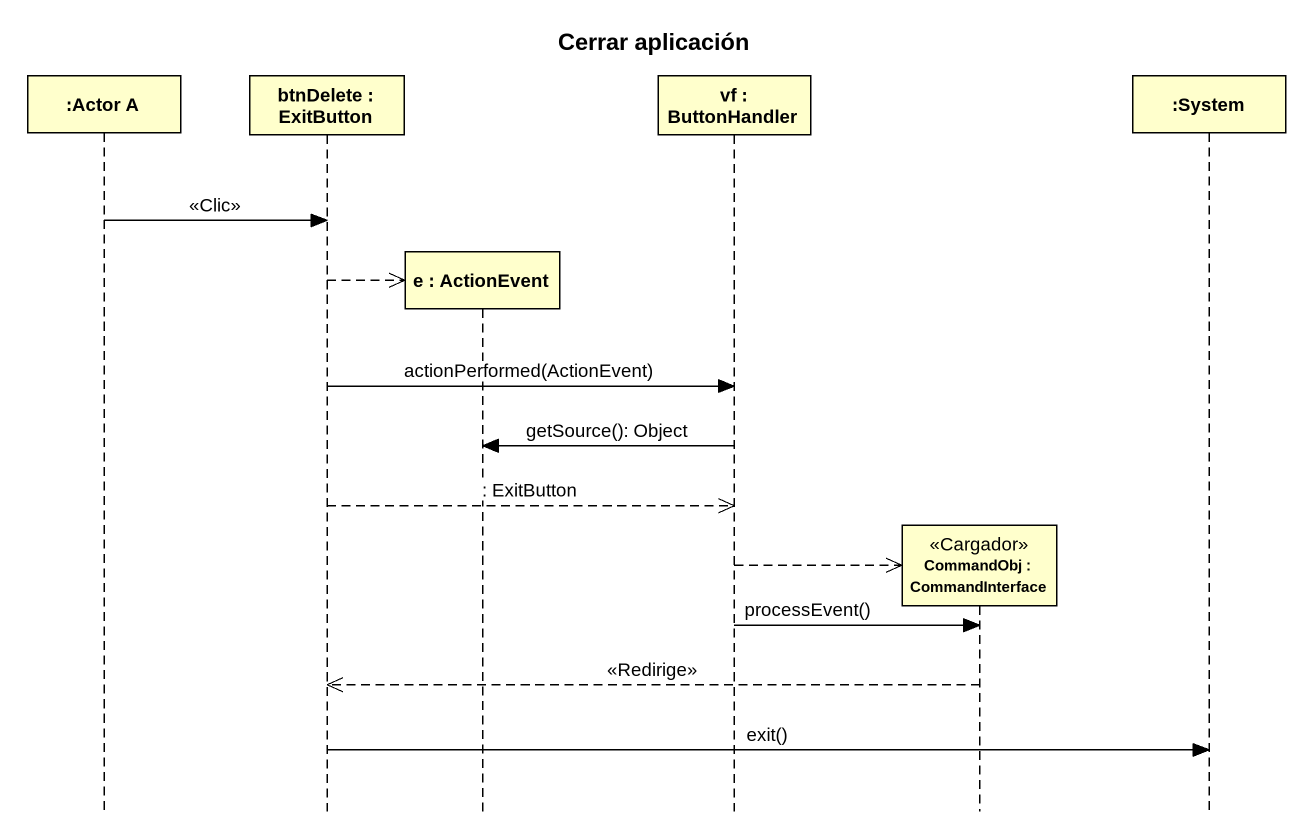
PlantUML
@startuml
title Cerrar aplicación
hide footbox
participant ":Actor A" as Actor_A
participant "btnDelete : ExitButton" as btnDelete
participant "e : ActionEvent" as e
participant "vf : ButtonHandler" as vf
participant "CommandObj : CommandInterface" as CommandObj <<Cargador>>
participant ":System" as System

Actor_A -> btnDelete : <<Clic>>
btnDelete -->> e **
btnDelete -> vf : actionPerformed(ActionEvent)
vf -> e : getSource(): Object
btnDelete -->> vf : : ExitButton
vf -->> CommandObj **
vf -> CommandObj : processEvent()
CommandObj -->> btnDelete : <<Redirige>>
btnDelete -> System : exit()
@enduml
